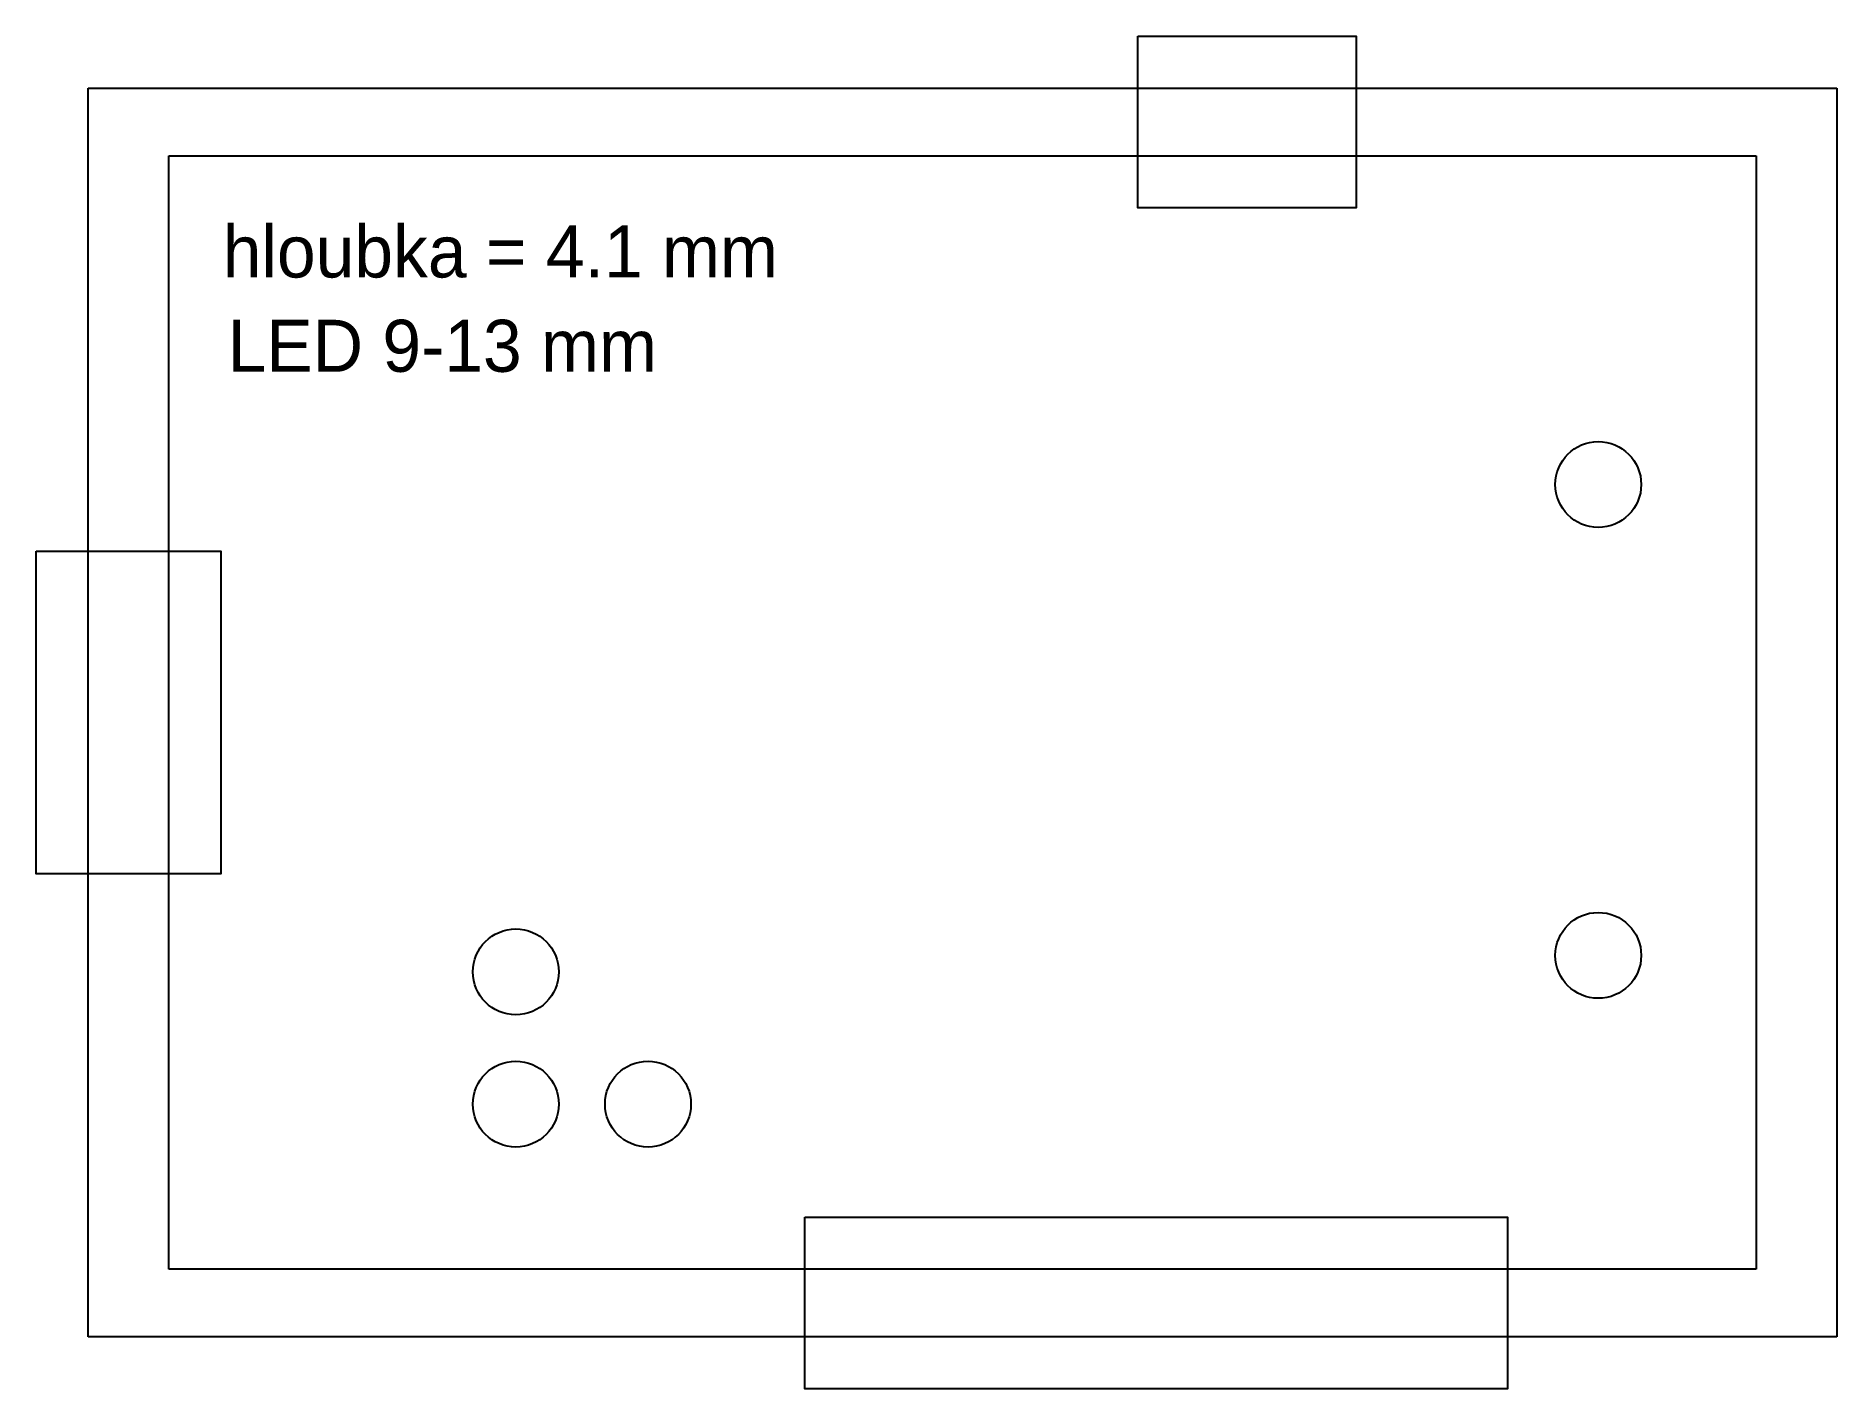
# Model space of a CAD drawing. Extents: x -5.1 to 64.1, y -4.6 to 47.4.
import ezdxf

# ---------------------------------------------------------------- set-up
doc = ezdxf.new("R2010")
doc.units = 0
doc.header["$MEASUREMENT"] = 0
doc.layers.get('0').update_dxf_attribs({"linetype": 'CONTINUOUS'})

msp = doc.modelspace()

# ---------------------------------------------------------------- linework, layer by layer
for p, q in [((-3.1, -2.6), (-3.1, 45.4)), ((-3.1, 45.4), (64.1, 45.4)), ((64.1, 45.4), (64.1, -2.6)), ((0, 0), (0, 42.8)), ((0, 42.8), (61, 42.8)), ((61, 42.8), (61, 0)), ((61, 0), (0, 0)), ((64.1, -2.6), (-3.1, -2.6))]:
    msp.add_line(p, q)
at = {"linetype": 'Continuous'}
for points in [[(37.23, 47.4), (45.63, 47.4), (45.63, 40.8), (37.23, 40.8)], [(-5.1, 27.6), (2, 27.6), (2, 15.2), (-5.1, 15.2)], [(24.441, 2), (51.441, 2), (51.441, -4.6), (24.441, -4.6)]]:
    msp.add_lwpolyline(points, close=True, dxfattribs=at)
for centre in [(54.928, 30.163), (54.928, 12.065), (13.335, 11.43), (13.335, 6.35), (18.415, 6.35)]:
    msp.add_circle(centre, 1.65, dxfattribs=at)

# ---------------------------------------------------------------- texts
at = {"linetype": 'Continuous', "char_height": 2, "attachment_point": 1}
for s, insert in [('hloubka = 4.1 mm', (2.075, 40.119)), ('LED 9-13 mm', (2.263, 36.494))]:
    msp.add_mtext_dynamic_manual_height_columns(s, width=32.89723, gutter_width=1, heights=[0], dxfattribs=dict(at, insert=insert))

doc.saveas('drawing.dxf')
